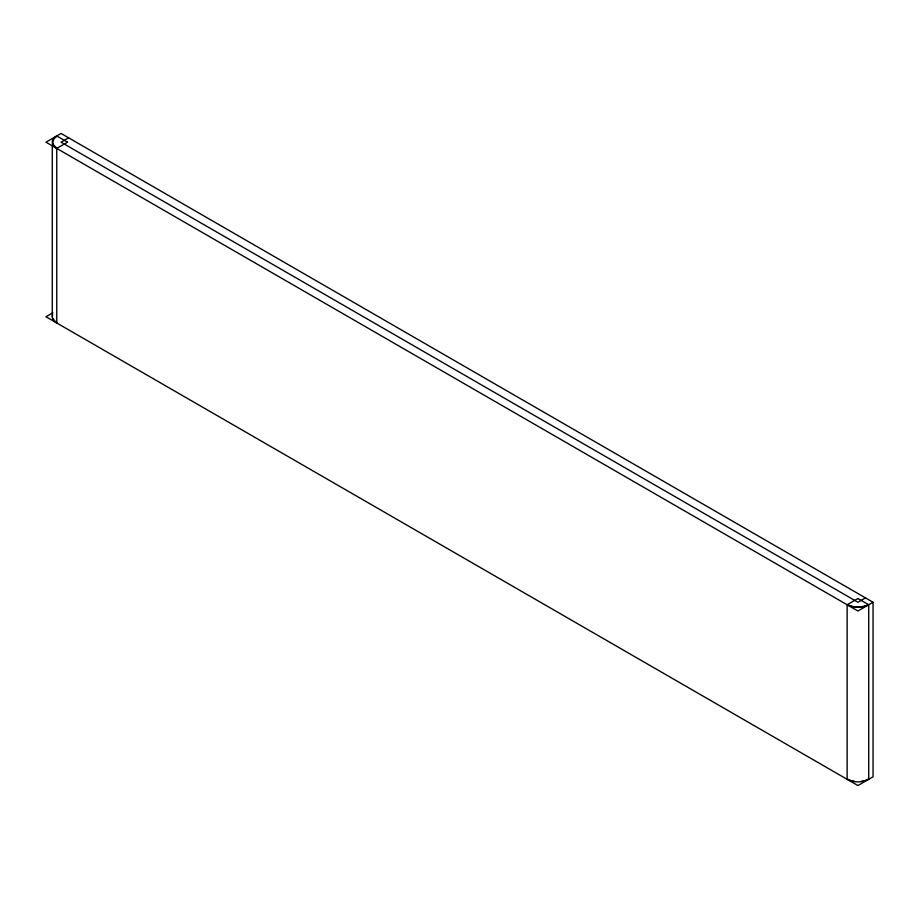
<?xml version="1.0" encoding="UTF-8"?>
<svg xmlns="http://www.w3.org/2000/svg" width="919" height="919" viewBox="0 0 919 919"><rect width="100%" height="100%" fill="white"/><g stroke="black" fill="none" stroke-linecap="round" stroke-linejoin="round"><path stroke-width="1.38" d="M68.626 137.827L61.068 142.192L857.932 602.255L865.491 597.89M52.923 312.713L45.95 316.745L857.932 785.538L873.05 776.808L873.05 602.255L61.068 133.462L45.95 142.192L857.932 610.986L873.05 602.255M52.28 145.053L52.28 316.745M868.294 779.059A14.658 8.466 0 0 1 867.456 779.507M866.548 779.921A14.658 8.466 0 0 1 865.595 780.288M864.584 780.61A14.658 8.466 0 0 1 861.356 781.299M854.509 781.299A14.658 8.466 0 0 1 851.281 780.61M850.27 780.288A14.658 8.466 0 0 1 849.317 779.921M848.409 779.507A14.658 8.466 0 0 1 847.571 779.059M57.185 322.73A14.658 8.466 0 0 1 56.404 322.236M55.68 321.719A14.658 8.466 0 0 1 55.048 321.168M54.485 320.582A14.658 8.466 0 0 1 54.003 319.984M53.601 319.364A14.658 8.466 0 0 1 53.291 318.721M56.748 135.955A15.267 8.811 0 0 0 56.748 148.418L56.748 322.983A15.267 8.811 0 0 1 52.693 314.689M67.546 142.192L57.185 148.177A14.658 8.466 0 0 1 57.185 136.207L67.546 142.192M857.932 598.522L847.571 604.495A14.658 8.466 0 0 0 868.294 604.495L857.932 598.522M868.731 779.301L868.731 604.748A15.267 8.811 0 0 1 847.134 604.748L847.134 779.301A15.267 8.811 0 0 0 868.731 779.301"/></g></svg>
